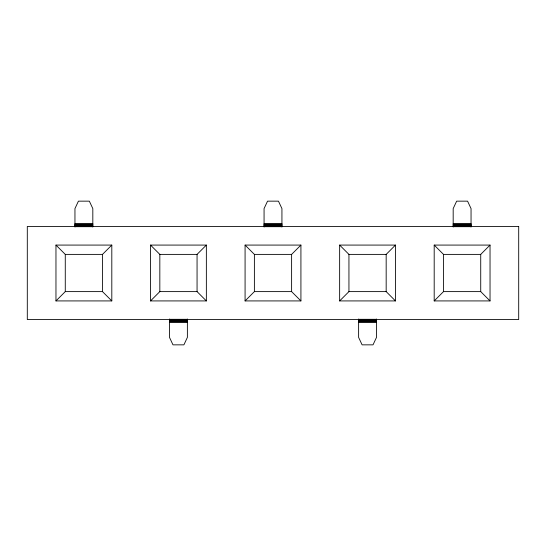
<?xml version="1.0" encoding="UTF-8"?>
<svg xmlns="http://www.w3.org/2000/svg" width="546" height="546" viewBox="0 0 546 546"><rect width="100%" height="100%" fill="white"/><g stroke="black" fill="none" stroke-linecap="round" stroke-linejoin="round"><path stroke-width="0.82" d="M55.965 300.921L65.274 291.612L102.498 291.612L111.807 300.921L55.965 300.921L55.965 245.079L111.807 245.079L111.807 300.921M55.965 245.079L65.274 254.388L102.498 254.388L111.807 245.079M150.525 300.921L159.828 291.612L159.828 254.388L150.525 245.079L150.525 300.921L206.361 300.921L206.361 245.079L150.525 245.079M206.361 300.921L197.058 291.612L197.058 254.388L206.361 245.079M245.079 300.921L254.388 291.612L254.388 254.388L245.079 245.079L245.079 300.921L300.921 300.921L300.921 245.079L245.079 245.079M254.388 254.388L291.612 254.388L300.921 245.079M339.639 300.921L348.942 291.612L348.942 254.388L339.639 245.079L395.475 245.079L395.475 300.921L339.639 300.921L339.639 245.079M348.942 254.388L386.172 254.388L395.475 245.079M434.193 300.921L443.502 291.612L443.502 254.388L434.193 245.079L434.193 300.921L490.035 300.921L490.035 245.079L434.193 245.079M443.502 254.388L480.726 254.388L490.035 245.079M74.952 223.676L92.82 223.676M264.066 223.676L281.934 223.676M453.18 223.676L471.048 223.676M74.952 224.256L92.82 224.256M264.066 224.256L281.934 224.256M453.18 224.256L471.048 224.256M74.952 224.822L92.82 224.822M264.066 224.822L281.934 224.822M453.18 224.822L471.048 224.822M74.952 225.361L92.82 225.361M264.066 225.361L281.934 225.361M453.18 225.361L471.048 225.361M74.952 225.86L92.82 225.86M264.066 225.86L281.934 225.86M453.18 225.86L471.048 225.86M74.952 226.303L92.82 226.303M264.066 226.303L281.934 226.303M453.18 226.303L471.048 226.303M74.952 226.686L92.82 226.686M264.066 226.686L281.934 226.686M453.18 226.686L471.048 226.686M159.828 254.388L197.058 254.388M159.828 291.612L197.058 291.612M254.388 291.612L291.612 291.612L300.921 300.921M348.942 291.612L386.172 291.612L395.475 300.921M443.502 291.612L480.726 291.612L490.035 300.921M169.506 319.314L187.38 319.314M358.62 319.314L376.494 319.314M169.506 319.697L187.38 319.697M358.62 319.697L376.494 319.697M169.506 320.14L187.38 320.14M358.62 320.14L376.494 320.14M169.506 320.639L187.38 320.639M358.62 320.639L376.494 320.639M169.506 321.178L187.38 321.178M358.62 321.178L376.494 321.178M169.506 321.744L187.38 321.744M358.62 321.744L376.494 321.744M169.506 322.324L187.38 322.324M358.62 322.324L376.494 322.324M480.726 254.388L480.726 291.612M471.048 226.993L471.048 208.599L467.574 201.153L456.654 201.153L453.18 208.599L453.18 226.993M386.172 254.388L386.172 291.612M376.494 319.007L376.494 337.401L373.02 344.847L362.094 344.847L358.62 337.401L358.62 319.007M291.612 254.388L291.612 291.612M281.934 226.993L281.934 208.599L278.46 201.153L267.54 201.153L264.066 208.599L264.066 226.993M187.38 319.007L187.38 337.401L183.906 344.847L172.98 344.847L169.506 337.401L169.506 319.007M102.498 254.388L102.498 291.612M92.82 226.993L92.82 208.599L89.346 201.153L78.426 201.153L74.952 208.599L74.952 226.993M65.274 254.388L65.274 291.612M518.7 226.467L27.3 226.467L27.3 319.533L518.7 319.533L518.7 226.467"/></g></svg>
